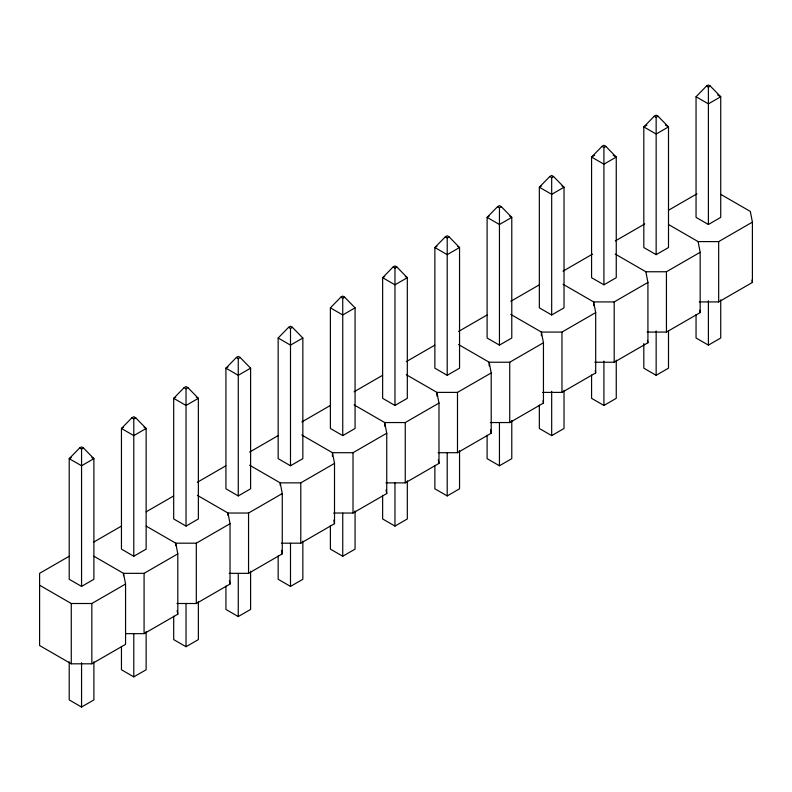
<?xml version="1.0" encoding="UTF-8"?>
<svg xmlns="http://www.w3.org/2000/svg" width="792" height="792" viewBox="0 0 792 792"><rect width="100%" height="100%" fill="white"/><g stroke="black" fill="none" stroke-linecap="round" stroke-linejoin="round"><path stroke-width="1.19" d="M79.665 447.955L69.211 458.647L69.211 579.279L81.556 586.397L93.892 579.279L93.892 458.647L83.447 447.955L81.556 446.866L79.665 447.955L81.556 449.044L83.447 447.955M131.898 417.8L121.453 428.482L121.453 549.123L133.789 556.241L146.134 549.123L146.134 428.482L135.68 417.8L133.789 416.701L131.898 417.8L133.789 418.889L135.68 417.8M184.13 387.635L173.686 398.327L173.686 518.958L186.031 526.086L198.366 518.958L198.366 398.327L187.922 387.635L186.031 386.546L184.13 387.635L186.031 388.733L187.922 387.635M236.372 357.479L225.928 368.171L225.928 488.803L238.263 495.931L250.599 488.803L250.599 368.171L240.154 357.479L238.263 356.39L236.372 357.479L238.263 358.578L240.154 357.479M278.16 338.006L288.605 327.324L290.496 326.235L292.387 327.324L302.841 338.006L302.841 458.647L290.496 465.765L278.16 458.647L278.16 338.006L290.496 345.134L302.841 338.006M330.393 307.85L340.847 297.168L342.738 296.069L344.629 297.168L355.073 307.85L355.073 428.482L342.738 435.61L330.393 428.482L330.393 307.85L342.738 314.978L355.073 307.85M393.079 267.003L382.635 277.695L382.635 398.327L394.97 405.454L407.316 398.327L407.316 277.695L396.861 267.003L394.97 265.914L393.079 267.003L394.97 268.102L396.861 267.003M445.312 236.848L434.867 247.53L434.867 368.171L447.213 375.289L459.548 368.171L459.548 247.53L449.104 236.848L447.213 235.759L445.312 236.848L447.213 237.937L449.104 236.848M497.554 206.692L487.11 217.374L487.11 338.006L499.445 345.134L511.781 338.006L511.781 217.374L501.336 206.692L499.445 205.593L497.554 206.692L499.445 207.781L501.336 206.692M549.787 176.527L539.342 187.219L539.342 307.85L551.678 314.978L564.023 307.85L564.023 187.219L553.568 176.527L551.678 175.438L549.787 176.527L551.678 177.626L553.568 176.527M602.029 146.371L591.574 157.054L591.574 277.695L603.92 284.813L616.255 277.695L616.255 157.054L605.811 146.371L603.92 145.282L602.029 146.371L603.92 147.46L605.811 146.371M654.261 116.216L643.817 126.898L643.817 247.54L656.152 254.658L668.497 247.54L668.497 126.898L658.043 116.216L656.152 115.117L654.261 116.216L656.152 117.305L658.043 116.216M696.049 96.743L706.494 86.051L708.394 84.962L710.285 86.051L720.73 96.743L720.73 217.374L708.394 224.502L696.049 217.374L696.049 96.743L708.394 103.861L720.73 96.743L717.641 94.961M288.605 327.324L290.496 328.413L292.387 327.324M340.847 297.168L342.738 298.257L344.629 297.168M706.494 86.051L708.394 87.15L710.285 86.051M71.27 457.459L69.211 458.647L81.556 465.765L93.892 458.647L91.832 457.459M123.502 427.294L121.453 428.482L133.789 435.61L146.134 428.482L144.075 427.294M175.745 397.138L173.686 398.327L186.031 405.445L198.366 398.327L196.307 397.138M227.977 366.983L225.928 368.171L238.263 375.289L250.599 368.171M384.684 276.507L382.635 277.695L394.97 284.813L407.316 277.695L405.257 276.507M436.927 246.342L434.867 247.53L447.213 254.658L459.548 247.53L457.489 246.342M489.159 216.186L487.11 217.374L499.445 224.502L511.781 217.374L509.731 216.186M541.401 186.031L539.342 187.219L551.678 194.337L564.023 187.219L561.964 186.031M594.663 155.281L591.574 157.054L603.92 164.182L616.255 157.054L613.176 155.281M646.896 125.116L643.817 126.898L656.152 134.026L668.497 126.898L665.409 125.116M69.112 556.301L39.6 573.339L39.6 645.529L71.27 663.815L91.832 663.815L125.562 644.341L125.562 584.031L123.502 573.339L93.951 556.271M93.941 541.966L121.344 526.145M146.183 511.81L173.587 495.99M197.366 482.259L225.819 465.825M249.599 452.103L278.061 435.669M301.831 421.938L330.294 405.514M354.073 391.783L382.526 375.349M406.306 361.627L434.768 345.193M458.548 331.462L487.001 315.038M510.781 301.307L539.243 284.873M563.013 271.151L592.525 254.113M615.255 240.986L644.767 223.948M668.547 210.226L697 193.792M39.6 585.219L71.27 603.504L91.832 603.504L125.562 584.031M123.502 575.804L123.502 573.339L144.075 573.339L177.804 553.865L175.745 543.183L146.183 526.116M175.745 545.648L175.745 543.183L196.307 543.183L230.036 523.71L227.977 513.028L197.366 495.346M227.977 515.483L227.977 513.028L248.549 513.028L282.269 493.555L280.219 482.863L249.599 465.191M280.219 485.328L280.219 482.863L300.782 482.863L334.511 463.389L332.452 452.707L301.841 435.036M332.452 456.4L332.452 452.707L353.014 452.707L386.743 433.234L384.684 422.552L354.073 404.87M384.684 426.245L384.684 422.552L405.257 422.552L438.986 403.078L436.927 392.387L406.306 374.715M436.927 396.079L436.927 392.387L457.489 392.387L491.218 372.923L489.159 362.231L458.548 344.56M489.159 365.924L489.159 362.231L509.731 362.231L543.451 342.758L541.401 332.076L510.781 314.394M541.401 335.768L541.401 332.076L561.964 332.076L595.693 312.602L593.634 301.92L563.023 284.239M593.634 305.613L593.634 301.92L614.196 301.92L647.925 282.447L645.866 271.755L615.255 254.083M645.866 271.755L666.438 271.755L700.168 252.282L698.108 241.6L668.547 224.532M698.108 241.6L718.671 241.6L752.4 222.126L750.341 211.444L720.779 194.377M125.928 633.659L144.075 633.659L177.804 614.186L177.804 553.865M176.953 603.504L196.307 603.504L230.036 584.031L230.036 523.71M229.185 573.339L248.549 573.339L282.269 553.865L282.269 493.555M281.427 543.183L300.782 543.183L334.511 523.71L334.511 463.389M333.66 513.028L353.014 513.028L386.743 493.555L386.743 433.234M385.902 482.863L405.257 482.863L438.986 463.389L438.986 403.078M438.134 452.707L457.489 452.707L491.218 433.234L491.218 372.923M490.367 422.552L509.731 422.552L543.451 403.078L543.451 342.758M542.609 392.387L561.964 392.387L595.693 372.923L595.693 312.602M594.841 362.231L614.196 362.231L647.925 342.758L647.925 282.447M647.084 332.076L666.438 332.076L700.168 312.602L700.168 252.282M699.316 301.92L718.671 301.92L752.4 282.447L752.4 222.126M69.211 661.756L69.211 699.91L81.556 707.038L93.892 699.91L93.892 661.756M121.453 646.361L121.453 669.755L133.789 676.883L146.134 669.755L146.134 631.59M173.686 616.206L173.686 639.599L186.031 646.717L198.366 639.599L198.366 601.435M225.928 586.05L225.928 609.434L238.263 616.562L250.599 609.434L250.599 571.279M278.16 555.895L278.16 579.279L290.496 586.407L302.841 579.279L302.841 541.124M330.393 525.73L330.393 549.123L342.738 556.241L355.073 549.123L355.073 510.959M382.635 495.574L382.635 518.958L394.97 526.086L407.316 518.958L407.316 480.803M434.867 465.419L434.867 488.803L447.213 495.931L459.548 488.803L459.548 450.648M487.11 435.253L487.11 458.647L499.445 465.765L511.781 458.647L511.781 420.483M539.342 405.098L539.342 428.492L551.678 435.61L564.023 428.492L564.023 390.327M591.574 374.943L591.574 398.327L603.92 405.454L616.255 398.327L616.255 360.172M643.817 343.55L643.817 368.171L656.152 375.299L668.497 368.171L668.497 331.244M696.049 314.622L696.049 338.016L708.394 345.134L720.73 338.016L720.73 299.851M751.945 280.071L752.4 282.447M699.702 310.226L700.168 312.602M647.47 340.382L647.925 342.758M595.237 370.547L595.693 372.923M542.995 400.702L543.451 403.078M490.535 429.67L491.218 433.234M438.293 459.835L438.986 463.389M386.06 489.991L386.743 493.555M333.828 520.146L334.511 523.71M281.586 550.311L282.269 553.865M229.353 580.467L230.036 584.031M177.111 610.622L177.804 614.186M718.671 241.6L718.671 301.92M708.394 87.15L708.394 224.502M708.394 300.821L708.394 345.134M666.438 271.755L666.438 332.076M656.152 117.305L656.152 254.658M656.152 330.977L656.152 375.299M614.196 301.92L614.196 362.231M603.92 147.46L603.92 284.813M603.92 361.142L603.92 405.454M561.964 332.076L561.964 392.387M551.678 177.626L551.678 314.978M551.678 391.298L551.678 435.61M509.731 362.231L509.731 422.552M499.445 207.781L499.445 345.134M499.445 422.69L499.445 465.765M457.489 392.387L457.489 452.707M447.213 237.937L447.213 375.289M447.213 452.846L447.213 495.931M405.257 422.552L405.257 482.863M394.97 268.102L394.97 405.454M394.97 483.001L394.97 526.086M353.014 452.707L353.014 513.028M342.738 298.257L342.738 435.61M342.738 513.157L342.738 556.241M300.782 482.863L300.782 543.183M290.496 328.413L290.496 465.765M290.496 543.322L290.496 586.407M248.549 513.028L248.549 573.339M238.263 358.578L238.263 495.931M238.263 573.477L238.263 616.562M196.307 543.183L196.307 603.504M186.031 388.733L186.031 526.086M186.031 603.633L186.031 646.717M144.075 573.339L144.075 633.659M133.789 418.889L133.789 556.241M133.789 633.798L133.789 676.883M91.832 603.504L91.832 663.815M81.556 449.044L81.556 586.397M81.556 662.726L81.556 707.038M71.27 603.504L71.27 663.815"/></g></svg>
